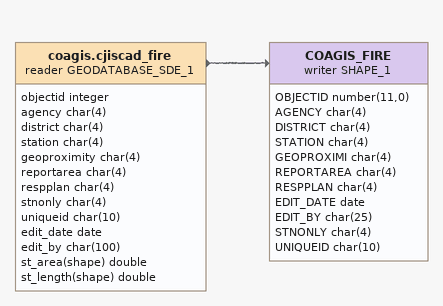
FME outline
coagis.cjiscad_fire (reader GEODATABASE_SDE_1)
    attributes: objectid integer, agency char(4), district char(4), station char(4), geoproximity char(4), reportarea char(4), respplan char(4), stnonly char(4), uniqueid char(10), edit_date date, edit_by char(100), st_area(shape) double, st_length(shape) double
    -> COAGIS_FIRE (writer SHAPE_1)
COAGIS_FIRE (writer SHAPE_1)
    attributes: OBJECTID number(11,0), AGENCY char(4), DISTRICT char(4), STATION char(4), GEOPROXIMI char(4), REPORTAREA char(4), RESPPLAN char(4), EDIT_DATE date, EDIT_BY char(25), STNONLY char(4), UNIQUEID char(10)
